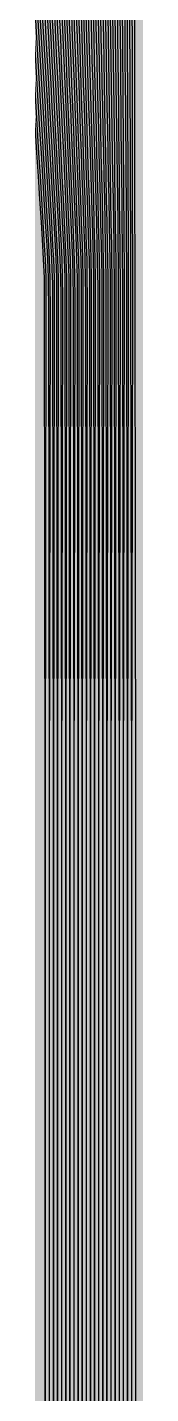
# Model space of a CAD drawing. Header units: metres. Extents: x -7231 to 10969, y -37556 to 1873.
# Drawn here: x 1778 to 1869, y -19786 to -18454 of the extents above; entities that cross this region are included whole.
import ezdxf

# ---------------------------------------------------------------- set-up
doc = ezdxf.new("R2010")
doc.units = ezdxf.units.M
for name, color, linetype in [('Metal1', 4, 'CONTINUOUS'), ('Metal2', 3, 'CONTINUOUS'), ('Polyimide', 7, 'CONTINUOUS')]:
    doc.layers.add(name, color=color, linetype=linetype)

msp = doc.modelspace()

# ---------------------------------------------------------------- hatches: boundary and pattern name
at = {"layer": 'Polyimide'}
msp.add_hatch(color=7, dxfattribs=at).paths.add_polyline_path([(4065.7, -468), (4066.7, -502), (4068.5, -536), (4071.4, -570), (4075.5, -604), (4081, -638), (4088, -672), (4096.5, -706), (4106.6, -740), (4118.3, -774), (4131.6, -808), (4146.5, -842), (4162.9, -876), (4180.7, -910), (4199.8, -944), (4220.2, -978), (4241.7, -1012), (4264.2, -1046), (4287.5, -1080), (4311.5, -1114), (4336, -1148), (4360.9, -1182), (4385.9, -1216), (4410.9, -1250), (4435.7, -1284), (4460.2, -1318), (4484.2, -1352), (4507.5, -1385.9), (4530, -1419.9), (4551.5, -1453.9), (4571.9, -1487.9), (4591.1, -1521.9), (4608.9, -1555.9), (4625.3, -1589.9), (4640.1, -1623.9), (4653.4, -1657.9), (4665.1, -1691.9), (4675.2, -1725.9), (4683.7, -1759.9), (4690.7, -1793.9), (4696.2, -1827.9), (4700.3, -1861.9), (4703.2, -1895.9), (4705.1, -1929.9), (4706.1, -1963.9), (4706.4, -1997.9), (4706.5, -2031.9), (4706.5, -4793), (4710, -4838.4), (4720.2, -4882.7), (4737.1, -4925), (4760.1, -4964.2), (4788.9, -4999.5), (4822.6, -5030), (4860.5, -5055.1), (4901.8, -5074.2), (4901.8, -5074.2), (4970.7, -5105.2), (5034.7, -5145.3), (5092.8, -5193.5), (5143.8, -5249.2), (5186.9, -5311.2), (5221.2, -5378.4), (5246.2, -5449.7), (5261.4, -5523.7), (5266.5, -5599), (5261.4, -5674.3), (5246.2, -5748.3), (5221.2, -5819.6), (5186.9, -5886.8), (5143.8, -5948.8), (5092.8, -6004.5), (5034.7, -6052.7), (4970.7, -6092.8), (4901.8, -6123.8), (4860.5, -6142.9), (4822.6, -6168), (4788.9, -6198.5), (4760.1, -6233.8), (4737.1, -6273), (4720.2, -6315.3), (4710, -6359.6), (4706.5, -6405), (4706.5, -9221.5), (4710, -9266.9), (4720.2, -9311.2), (4737.1, -9353.5), (4760.1, -9392.7), (4788.9, -9428), (4822.6, -9458.5), (4860.5, -9483.6), (4901.8, -9502.7), (4970.7, -9533.7), (5034.7, -9573.8), (5092.8, -9622), (5143.8, -9677.7), (5186.9, -9739.7), (5221.2, -9806.9), (5246.2, -9878.2), (5261.4, -9952.2), (5266.5, -10027.5), (5261.4, -10102.8), (5246.2, -10176.8), (5221.2, -10248.1), (5186.9, -10315.3), (5143.8, -10377.3), (5092.8, -10433), (5034.7, -10481.2), (4970.7, -10521.3), (4901.8, -10552.3), (4860.5, -10571.4), (4822.6, -10596.5), (4788.9, -10627), (4760.1, -10662.3), (4737.1, -10701.5), (4720.2, -10743.8), (4710, -10788.1), (4706.5, -10833.5), (4706.5, -13650), (4710, -13695.4), (4720.2, -13739.7), (4737.1, -13782), (4760.1, -13821.2), (4788.9, -13856.5), (4822.6, -13887), (4860.5, -13912.1), (4901.8, -13931.2), (4970.7, -13962.2), (5034.7, -14002.2), (5092.8, -14050.5), (5143.8, -14106.2), (5186.9, -14168.2), (5221.2, -14235.4), (5246.2, -14306.7), (5261.4, -14380.7), (5266.5, -14456), (5261.4, -14531.3), (5246.2, -14605.3), (5221.2, -14676.5), (5186.9, -14743.8), (5143.8, -14805.8), (5092.8, -14861.5), (5034.7, -14909.7), (4970.7, -14949.8), (4901.8, -14980.8), (4860.5, -14999.9), (4822.6, -15025), (4788.9, -15055.5), (4760.1, -15090.8), (4737.1, -15130), (4720.2, -15172.3), (4710, -15216.6), (4706.5, -15262), (4706.5, -15456), (4720.9, -15750), (4764.1, -16041.3), (4835.7, -16326.8), (4934.9, -16604), (5060.7, -16870.2), (5212.1, -17122.7), (5387.5, -17359.2), (5585.2, -17577.3), (5803.3, -17775), (6039.8, -17950.4), (6292.3, -18101.8), (6558.4, -18227.6), (6835.6, -18326.8), (7121.2, -18398.3), (7412.4, -18441.5), (7706.5, -18456), (9969, -18456), (10047.4, -18459.8), (10125.1, -18471.4), (10201.2, -18490.4), (10275.2, -18516.9), (10346.1, -18550.5), (10413.5, -18590.8), (10476.5, -18637.6), (10534.7, -18690.3), (10587.4, -18748.5), (10634.2, -18811.5), (10674.5, -18878.9), (10708.1, -18949.8), (10734.6, -19023.8), (10753.6, -19099.9), (10765.2, -19177.6), (10769, -19256), (10769, -20895.8), (10730.2, -20951.4), (10694.6, -21009.1), (10662.2, -21068.6), (10633.2, -21129.9), (10607.6, -21192.7), (10585.5, -21256.7), (10566.9, -21322), (10552, -21388.1), (10540.8, -21455), (10533.4, -21522.3), (10529.6, -21590), (10529.6, -21657.8), (10533.4, -21725.5), (10540.8, -21792.9), (10552, -21859.7), (10566.9, -21925.9), (10585.5, -21991.1), (10607.6, -22055.2), (10633.2, -22117.9), (10662.2, -22179.2), (10694.6, -22238.7), (10730.2, -22296.4), (10769, -22352), (10769, -32454.2), (10728.7, -32510.5), (10691.7, -32568.9), (10658, -32629.3), (10627.8, -32691.6), (10601.2, -32755.4), (10578.2, -32820.7), (10558.9, -32887.1), (10543.4, -32954.5), (10531.8, -33022.7), (10524, -33091.4), (10520.1, -33160.5), (10520.1, -33229.7), (10524, -33298.8), (10531.8, -33367.5), (10543.4, -33435.7), (10558.9, -33503.1), (10578.2, -33569.5), (10601.2, -33634.8), (10627.8, -33698.6), (10658, -33760.8), (10691.7, -33821.3), (10728.7, -33879.7), (10769, -33936), (10769, -36556), (10765.2, -36634.4), (10753.6, -36712.1), (10734.6, -36788.2), (10708.1, -36862.1), (10674.5, -36933.1), (10634.2, -37000.5), (10587.4, -37063.5), (10534.7, -37121.7), (10476.5, -37174.4), (10413.5, -37221.2), (10346.1, -37261.5), (10275.2, -37295.1), (10201.2, -37321.6), (10125.1, -37340.6), (10047.4, -37352.1), (9969, -37356), (-6231, -37356), (-6309.4, -37352.1), (-6387.1, -37340.6), (-6463.2, -37321.6), (-6537.2, -37295.1), (-6608.1, -37261.5), (-6675.5, -37221.2), (-6738.5, -37174.4), (-6796.7, -37121.7), (-6849.4, -37063.5), (-6896.2, -37000.5), (-6936.5, -36933.1), (-6970.1, -36862.1), (-6996.6, -36788.2), (-7015.6, -36712.1), (-7027.2, -36634.4), (-7031, -36556), (-7031, -33936), (-6990.7, -33879.8), (-6953.7, -33821.3), (-6920, -33760.9), (-6889.8, -33698.6), (-6863.2, -33634.8), (-6840.2, -33569.5), (-6820.9, -33503.1), (-6805.4, -33435.7), (-6793.7, -33367.5), (-6785.9, -33298.8), (-6782, -33229.7), (-6782, -33160.5), (-6785.9, -33091.4), (-6793.7, -33022.7), (-6805.4, -32954.5), (-6820.9, -32887.1), (-6840.2, -32820.6), (-6863.2, -32755.4), (-6889.8, -32691.5), (-6920, -32629.3), (-6953.7, -32568.9), (-6990.7, -32510.4), (-7031, -32454.2), (-7031, -22364.8), (-6990.7, -22308.6), (-6953.7, -22250.1), (-6920, -22189.7), (-6889.8, -22127.5), (-6863.2, -22063.6), (-6840.2, -21998.4), (-6820.9, -21931.9), (-6805.4, -21864.5), (-6793.7, -21796.3), (-6785.9, -21727.6), (-6782, -21658.5), (-6782, -21589.3), (-6785.9, -21520.3), (-6793.7, -21451.5), (-6805.4, -21383.3), (-6820.9, -21315.9), (-6840.2, -21249.5), (-6863.2, -21184.2), (-6889.8, -21120.4), (-6920, -21058.1), (-6953.7, -20997.7), (-6990.7, -20939.3), (-7031, -20883), (-7031, -19256), (-7027.2, -19177.6), (-7015.6, -19099.9), (-6996.6, -19023.8), (-6970.1, -18949.8), (-6936.5, -18878.9), (-6896.2, -18811.5), (-6849.4, -18748.5), (-6796.7, -18690.3), (-6738.5, -18637.6), (-6675.5, -18590.8), (-6608.1, -18550.5), (-6537.2, -18516.9), (-6463.2, -18490.4), (-6387.1, -18471.4), (-6309.4, -18459.8), (-6231, -18456), (-3968.5, -18456), (-3674.4, -18441.5), (-3383.2, -18398.3), (-3097.6, -18326.8), (-2820.4, -18227.6), (-2554.3, -18101.8), (-2301.8, -17950.4), (-2065.3, -17775), (-1847.2, -17577.3), (-1649.5, -17359.2), (-1474.1, -17122.7), (-1322.7, -16870.2), (-1196.9, -16604), (-1097.7, -16326.8), (-1026.1, -16041.3), (-982.9, -15750), (-968.5, -15456), (-968.5, -15262), (-972, -15216.6), (-982.2, -15172.3), (-999.1, -15130), (-1022.1, -15090.8), (-1050.9, -15055.5), (-1084.6, -15025), (-1122.5, -14999.9), (-1163.8, -14980.8), (-1232.7, -14949.8), (-1296.7, -14909.7), (-1354.8, -14861.5), (-1405.8, -14805.8), (-1448.9, -14743.8), (-1483.2, -14676.5), (-1508.2, -14605.3), (-1523.4, -14531.3), (-1528.5, -14456), (-1523.4, -14380.7), (-1508.2, -14306.7), (-1483.2, -14235.4), (-1448.9, -14168.2), (-1405.8, -14106.2), (-1354.8, -14050.5), (-1296.7, -14002.2), (-1232.7, -13962.2), (-1163.8, -13931.2), (-1122.5, -13912.1), (-1084.6, -13887), (-1050.9, -13856.5), (-1022.1, -13821.2), (-999.1, -13782), (-982.2, -13739.7), (-972, -13695.4), (-968.5, -13650), (-968.5, -12309.6), (-972, -12264.3), (-982.2, -12219.9), (-999.1, -12177.7), (-1022.1, -12138.5), (-1050.9, -12103.2), (-1084.6, -12072.6), (-1122.5, -12047.5), (-1163.8, -12028.5), (-1232.7, -11997.4), (-1296.7, -11957.4), (-1354.8, -11909.1), (-1405.8, -11853.5), (-1448.9, -11791.5), (-1483.2, -11724.2), (-1508.2, -11653), (-1523.4, -11579), (-1528.5, -11503.7), (-1523.4, -11428.3), (-1508.2, -11354.4), (-1483.2, -11283.1), (-1448.9, -11215.9), (-1405.8, -11153.8), (-1354.8, -11098.2), (-1296.7, -11049.9), (-1232.7, -11009.9), (-1163.8, -10978.8), (-1122.5, -10959.8), (-1084.6, -10934.7), (-1050.9, -10904.1), (-1022.1, -10868.9), (-999.1, -10829.6), (-982.2, -10787.4), (-972, -10743), (-968.5, -10697.7), (-968.5, -9357.3), (-972, -9311.9), (-982.2, -9267.6), (-999.1, -9225.4), (-1022.1, -9186.1), (-1050.9, -9150.8), (-1084.6, -9120.3), (-1122.5, -9095.2), (-1163.8, -9076.2), (-1163.8, -9076.2), (-1232.7, -9045.1), (-1296.7, -9005.1), (-1354.8, -8956.8), (-1405.8, -8901.1), (-1448.9, -8839.1), (-1483.2, -8771.9), (-1508.2, -8700.6), (-1523.4, -8626.7), (-1528.5, -8551.3), (-1523.4, -8476), (-1508.2, -8402), (-1483.2, -8330.8), (-1448.9, -8263.5), (-1405.8, -8201.5), (-1354.8, -8145.9), (-1296.7, -8097.6), (-1232.7, -8057.6), (-1163.8, -8026.5), (-1163.8, -8026.5), (-1122.5, -8007.4), (-1084.6, -7982.4), (-1050.9, -7951.8), (-1022.1, -7916.5), (-999.1, -7877.3), (-982.2, -7835), (-972, -7790.7), (-968.5, -7745.4), (-968.5, -6405), (-972, -6359.6), (-982.2, -6315.3), (-999.1, -6273), (-1022.1, -6233.8), (-1050.9, -6198.5), (-1084.6, -6168), (-1122.5, -6142.9), (-1163.8, -6123.8), (-1163.8, -6123.8), (-1232.7, -6092.8), (-1296.7, -6052.7), (-1354.8, -6004.5), (-1405.8, -5948.8), (-1448.9, -5886.8), (-1483.2, -5819.6), (-1508.2, -5748.3), (-1523.4, -5674.3), (-1528.5, -5599), (-1523.4, -5523.7), (-1508.2, -5449.7), (-1483.2, -5378.4), (-1448.9, -5311.2), (-1405.8, -5249.2), (-1354.8, -5193.5), (-1296.7, -5145.3), (-1232.7, -5105.2), (-1163.8, -5074.2), (-1163.8, -5074.2), (-1122.5, -5055.1), (-1084.6, -5030), (-1050.9, -4999.5), (-1022.1, -4964.2), (-999.1, -4925), (-982.2, -4882.7), (-972, -4838.4), (-968.5, -4793), (-968.5, -2031.9), (-968.4, -1997.9), (-968.1, -1963.9), (-967.1, -1929.9), (-965.2, -1895.9), (-962.2, -1861.9), (-958, -1827.9), (-952.4, -1793.9), (-945.3, -1759.9), (-936.6, -1725.9), (-926.4, -1691.9), (-914.4, -1657.9), (-900.9, -1623.9), (-885.7, -1589.9), (-869.1, -1555.9), (-850.9, -1521.9), (-831.4, -1487.9), (-810.6, -1453.9), (-788.7, -1419.9), (-765.8, -1385.9), (-742.1, -1352), (-717.6, -1318), (-692.7, -1284), (-667.4, -1250), (-641.9, -1216), (-616.4, -1182), (-591.1, -1148), (-566.1, -1114), (-541.7, -1080), (-517.9, -1046), (-495, -1012), (-473.1, -978), (-452.4, -944), (-432.8, -910), (-414.7, -876), (-398, -842), (-382.9, -808), (-369.3, -774), (-357.4, -740), (-347.1, -706), (-338.4, -672), (-331.3, -638), (-325.7, -604), (-321.5, -570), (-318.6, -536), (-316.7, -502), (-315.7, -468), (-315.3, -434), (-315.2, -400), (-315.2, 401), (-315.2, 451), (-315.2, 1644), (-270.2, 1644), (-270, 1637.1), (-269.4, 1630.3), (-268.2, 1623.5), (-266.7, 1616.8), (-264.7, 1610.2), (-262.3, 1603.8), (-259.4, 1597.6), (-256.2, 1591.5), (-252.6, 1585.7), (-248.6, 1580.1), (-244.2, 1574.8), (-239.5, 1569.8), (-234.5, 1565.1), (-229.2, 1560.7), (-223.6, 1556.7), (-217.8, 1553.1), (-211.7, 1549.8), (-205.4, 1547), (-199, 1544.6), (-192.4, 1542.6), (-185.7, 1541), (-179, 1539.9), (-172.1, 1539.2), (-165.2, 1539), (-158.4, 1539.2), (-151.5, 1539.9), (-144.8, 1541), (-138.1, 1542.6), (-131.5, 1544.6), (-125.1, 1547), (-118.8, 1549.8), (-112.8, 1553.1), (-106.9, 1556.7), (-101.3, 1560.7), (-96, 1565.1), (-91, 1569.8), (-86.3, 1574.8), (-81.9, 1580.1), (-77.9, 1585.7), (-74.3, 1591.5), (-71.1, 1597.6), (-68.2, 1603.8), (-65.8, 1610.2), (-63.8, 1616.8), (-62.3, 1623.5), (-61.1, 1630.3), (-60.5, 1637.1), (-60.2, 1644), (1853, 1644), (1853, 1573), (3815.2, 1573), (3815.5, 1579.5), (3816.1, 1586.1), (3817.2, 1592.5), (3818.7, 1598.9), (3820.6, 1605.1), (3822.9, 1611.3), (3825.6, 1617.2), (3828.6, 1623), (3832.1, 1628.6), (3835.9, 1633.9), (3840.1, 1638.9), (3844.5, 1643.7), (3849.3, 1648.2), (3854.4, 1652.3), (3859.7, 1656.1), (3865.2, 1659.6), (3871, 1662.7), (3877, 1665.4), (3883.1, 1667.7), (3889.4, 1669.6), (3895.7, 1671.1), (3902.2, 1672.1), (3908.7, 1672.8), (3915.2, 1673), (3921.8, 1672.8), (3928.3, 1672.1), (3934.8, 1671.1), (3941.1, 1669.6), (3947.4, 1667.7), (3953.5, 1665.4), (3959.5, 1662.7), (3965.2, 1659.6), (3970.8, 1656.1), (3976.1, 1652.3), (3981.2, 1648.2), (3986, 1643.7), (3990.4, 1638.9), (3994.6, 1633.9), (3998.4, 1628.6), (4001.9, 1623), (4004.9, 1617.2), (4007.6, 1611.3), (4009.9, 1605.1), (4011.8, 1598.9), (4013.3, 1592.5), (4014.4, 1586.1), (4015, 1579.5), (4015.2, 1573), (4065.2, 1573), (4065.2, 451), (4065.2, 401), (4065.2, -400), (4065.3, -434), (4065.7, -468)])

# ---------------------------------------------------------------- linework, layer by layer
at = {"layer": 'Metal1'}
for points in [[(1781.2, -36118.3), (1781.2, -19211.9), (1782, -18721), (1781.9, -18712), (1781.9, -18703), (1781.8, -18698.5), (1781.2, -18680.5), (1780.4, -18667), (1779, -18644.5), (1777.6, -18622), (1776.3, -18599.5), (1774.9, -18577), (1773.5, -18554.5), (1772.2, -18532), (1770.8, -18509.5), (1769.4, -18487), (1768.1, -18464.5), (1766.7, -18442)], [(1768.7, -18441.9), (1770.1, -18464.4), (1771.4, -18486.9), (1772.8, -18509.4), (1774.2, -18531.9), (1775.5, -18554.4), (1776.9, -18576.9), (1778.3, -18599.4), (1779.6, -18621.9), (1781, -18644.4), (1782.4, -18666.9), (1783.2, -18680.4), (1783.8, -18698.4), (1783.9, -18702.9), (1783.9, -18711.9), (1784, -18720.9), (1784.7, -19211.9), (1784.7, -36119.7)], [(1789.2, -36126.3), (1789.2, -19211.9), (1790, -18721), (1790, -18712), (1789.9, -18703), (1789.9, -18698.5), (1789.3, -18680.5), (1788.5, -18667), (1787.3, -18644.5), (1786, -18622), (1784.8, -18599.5), (1783.6, -18577), (1782.3, -18554.5), (1781.1, -18532), (1779.8, -18509.5), (1778.6, -18487), (1777.4, -18464.5), (1776.1, -18442)], [(1778.1, -18441.9), (1779.4, -18464.4), (1780.6, -18486.9), (1781.8, -18509.4), (1783.1, -18531.9), (1784.3, -18554.4), (1785.6, -18576.9), (1786.8, -18599.4), (1788, -18621.9), (1789.3, -18644.4), (1790.5, -18666.9), (1791.3, -18680.4), (1791.9, -18698.4), (1791.9, -18702.9), (1792, -18711.9), (1792, -18720.9), (1792.7, -19211.9), (1792.7, -36127.7)], [(1797.2, -36134.3), (1797.2, -19211.9), (1798, -18721), (1798, -18712), (1797.9, -18703), (1797.9, -18698.5), (1797.3, -18680.5), (1796.7, -18667), (1795.6, -18644.5), (1794.4, -18622), (1793.3, -18599.5), (1792.2, -18577), (1791.1, -18554.5), (1790, -18532), (1788.9, -18509.5), (1787.8, -18487), (1786.7, -18464.5), (1785.5, -18442)], [(1787.5, -18441.9), (1788.7, -18464.4), (1789.8, -18486.9), (1790.9, -18509.4), (1792, -18531.9), (1793.1, -18554.4), (1794.2, -18576.9), (1795.3, -18599.4), (1796.4, -18621.9), (1797.6, -18644.4), (1798.7, -18666.9), (1799.3, -18680.4), (1799.9, -18698.4), (1799.9, -18702.9), (1800, -18711.9), (1800, -18720.9), (1800.7, -19211.9), (1800.7, -36135.7)], [(1805.2, -36142.3), (1805.2, -19211.9), (1806, -18721), (1806, -18712), (1805.9, -18703), (1805.9, -18698.5), (1805.4, -18680.5), (1804.8, -18667), (1803.8, -18644.5), (1802.9, -18622), (1801.9, -18599.5), (1800.9, -18577), (1799.9, -18554.5), (1798.9, -18532), (1797.9, -18509.5), (1796.9, -18487), (1796, -18464.5), (1795, -18442)], [(1797, -18441.9), (1798, -18464.4), (1798.9, -18486.9), (1799.9, -18509.4), (1800.9, -18531.9), (1801.9, -18554.4), (1802.9, -18576.9), (1803.9, -18599.4), (1804.9, -18621.9), (1805.8, -18644.4), (1806.8, -18666.9), (1807.4, -18680.4), (1807.9, -18698.4), (1807.9, -18702.9), (1808, -18711.9), (1808, -18720.9), (1808.7, -19211.9), (1808.7, -36143.7)], [(1813.2, -36150.3), (1813.2, -19211.9), (1814, -18721), (1814, -18712), (1813.9, -18703), (1813.9, -18698.5), (1813.5, -18680.5), (1813, -18667), (1812.1, -18644.5), (1811.3, -18622), (1810.4, -18599.5), (1809.5, -18577), (1808.7, -18554.5), (1807.8, -18532), (1807, -18509.5), (1806.1, -18487), (1805.3, -18464.5), (1804.4, -18442)], [(1806.4, -18441.9), (1807.3, -18464.4), (1808.1, -18486.9), (1809, -18509.4), (1809.8, -18531.9), (1810.7, -18554.4), (1811.5, -18576.9), (1812.4, -18599.4), (1813.3, -18621.9), (1814.1, -18644.4), (1815, -18666.9), (1815.5, -18680.4), (1815.9, -18698.4), (1815.9, -18702.9), (1816, -18711.9), (1816, -18720.9), (1816.7, -19211.9), (1816.7, -36151.7)], [(1821.2, -36158.3), (1821.2, -19211.9), (1822, -18721), (1822, -18712), (1821.9, -18703), (1821.9, -18698.5), (1821.6, -18680.5), (1821.1, -18667), (1820.4, -18644.5), (1819.7, -18622), (1818.9, -18599.5), (1818.2, -18577), (1817.5, -18554.5), (1816.7, -18532), (1816, -18509.5), (1815.3, -18487), (1814.5, -18464.5), (1813.8, -18442)], [(1815.8, -18441.9), (1816.5, -18464.4), (1817.3, -18486.9), (1818, -18509.4), (1818.7, -18531.9), (1819.5, -18554.4), (1820.2, -18576.9), (1820.9, -18599.4), (1821.7, -18621.9), (1822.4, -18644.4), (1823.1, -18666.9), (1823.6, -18680.4), (1823.9, -18698.4), (1823.9, -18702.9), (1824, -18711.9), (1824, -18720.9), (1824.7, -19211.9), (1824.7, -36159.7)], [(1829.2, -36166.3), (1829.2, -19211.9), (1830, -18721), (1830, -18712), (1830, -18703), (1829.9, -18698.5), (1829.6, -18680.5), (1829.3, -18667), (1828.7, -18644.5), (1828.1, -18622), (1827.5, -18599.5), (1826.9, -18577), (1826.3, -18554.5), (1825.7, -18532), (1825.1, -18509.5), (1824.4, -18487), (1823.8, -18464.5), (1823.2, -18442)], [(1825.2, -18441.9), (1825.8, -18464.4), (1826.4, -18486.9), (1827.1, -18509.4), (1827.7, -18531.9), (1828.3, -18554.4), (1828.9, -18576.9), (1829.5, -18599.4), (1830.1, -18621.9), (1830.7, -18644.4), (1831.3, -18666.9), (1831.6, -18680.4), (1831.9, -18698.4), (1832, -18702.9), (1832, -18711.9), (1832, -18721), (1832.7, -19211.9), (1832.7, -36167.7)], [(1837.2, -36174.3), (1837.2, -19211.9), (1838, -18721), (1838, -18712), (1838, -18703), (1837.9, -18698.5), (1837.7, -18680.5), (1837.4, -18667), (1837, -18644.5), (1836.5, -18622), (1836, -18599.5), (1835.5, -18577), (1835, -18554.5), (1834.6, -18532), (1834.1, -18509.5), (1833.6, -18487), (1833.1, -18464.5), (1832.7, -18442)], [(1834.7, -18441.9), (1835.1, -18464.4), (1835.6, -18486.9), (1836.1, -18509.4), (1836.6, -18531.9), (1837, -18554.4), (1837.5, -18576.9), (1838, -18599.4), (1838.5, -18621.9), (1839, -18644.4), (1839.4, -18666.9), (1839.7, -18680.4), (1839.9, -18698.4), (1840, -18702.9), (1840, -18711.9), (1840, -18721), (1840.7, -19211.9), (1840.7, -36175.7)], [(1845.2, -36182.3), (1845.2, -19211.9), (1846, -18721), (1846, -18712), (1846, -18703), (1846, -18698.5), (1845.8, -18680.5), (1845.6, -18667), (1845.2, -18644.5), (1844.9, -18622), (1844.5, -18599.5), (1844.2, -18577), (1843.8, -18554.5), (1843.5, -18532), (1843.1, -18509.5), (1842.8, -18487), (1842.4, -18464.5), (1842.1, -18442)], [(1844.1, -18441.9), (1844.4, -18464.4), (1844.8, -18486.9), (1845.1, -18509.4), (1845.5, -18531.9), (1845.8, -18554.4), (1846.2, -18576.9), (1846.5, -18599.4), (1846.9, -18621.9), (1847.2, -18644.4), (1847.6, -18666.9), (1847.8, -18680.4), (1848, -18698.4), (1848, -18702.9), (1848, -18711.9), (1848, -18721), (1848.7, -19211.9), (1848.7, -36183.7)], [(1853.2, -36190.3), (1853.2, -19211.9), (1854, -18721), (1854, -18712), (1854, -18703), (1854, -18698.5), (1853.9, -18680.5), (1853.7, -18667), (1853.5, -18644.5), (1853.3, -18622), (1853.1, -18599.5), (1852.8, -18577), (1852.6, -18554.5), (1852.4, -18532), (1852.2, -18509.5), (1852, -18487), (1851.7, -18464.4), (1851.5, -18441.9)], [(1853.5, -18441.9), (1853.7, -18464.4), (1854, -18486.9), (1854.2, -18509.4), (1854.4, -18531.9), (1854.6, -18554.4), (1854.8, -18576.9), (1855.1, -18599.4), (1855.3, -18621.9), (1855.5, -18644.4), (1855.7, -18666.9), (1855.9, -18680.4), (1856, -18698.4), (1856, -18703), (1856, -18711.9), (1856, -18721), (1856.7, -19211.9), (1856.7, -36191.7)], [(1861.2, -36198.3), (1861.2, -19211.9), (1862, -18721), (1862, -18711.9), (1862, -18703), (1862, -18698.4), (1861.9, -18680.4), (1861.9, -18667), (1861.8, -18644.4), (1861.7, -18621.9), (1861.6, -18599.4), (1861.5, -18576.9), (1861.4, -18554.4), (1861.3, -18531.9), (1861.2, -18509.4), (1861.1, -18486.9), (1861, -18464.4), (1860.9, -18441.9)], [(1862.9, -18441.9), (1863, -18464.4), (1863.1, -18486.9), (1863.2, -18509.4), (1863.3, -18531.9), (1863.4, -18554.4), (1863.5, -18576.9), (1863.6, -18599.4), (1863.7, -18621.9), (1863.8, -18644.4), (1863.9, -18666.9), (1863.9, -18680.4), (1864, -18698.4), (1864, -18703), (1864, -18711.9), (1864, -18721), (1864.7, -19211.9), (1864.7, -36199.7)]]:
    msp.add_lwpolyline(points, dxfattribs=at)
at = {"layer": 'Metal2'}
for points in [[(1764, -18441.9), (1765.4, -18464.4), (1766.8, -18486.9), (1768.3, -18509.4), (1769.7, -18531.9), (1771.1, -18554.4), (1772.6, -18576.9), (1774, -18599.4), (1775.4, -18621.9), (1776.9, -18644.4), (1778.3, -18666.9), (1779.1, -18680.4), (1779.8, -18698.4), (1779.9, -18702.9), (1779.9, -18711.9), (1780, -18720.9), (1780.7, -19211.9), (1780.7, -36115.7)], [(1785.2, -36122.3), (1785.2, -19211.9), (1786, -18721), (1785.9, -18712), (1785.9, -18703), (1785.8, -18698.5), (1785.2, -18680.5), (1784.4, -18667), (1783.1, -18644.5), (1781.8, -18622), (1780.5, -18599.5), (1779.2, -18577), (1777.9, -18554.5), (1776.6, -18532), (1775.3, -18509.5), (1774, -18487), (1772.7, -18464.5), (1771.4, -18442)], [(1773.4, -18441.9), (1774.7, -18464.4), (1776, -18486.9), (1777.3, -18509.4), (1778.6, -18531.9), (1779.9, -18554.4), (1781.2, -18576.9), (1782.5, -18599.4), (1783.8, -18621.9), (1785.1, -18644.4), (1786.4, -18666.9), (1787.2, -18680.4), (1787.8, -18698.4), (1787.9, -18702.9), (1787.9, -18711.9), (1788, -18720.9), (1788.7, -19211.9), (1788.7, -36123.7)], [(1793.2, -36130.3), (1793.2, -19211.9), (1794, -18721), (1794, -18712), (1793.9, -18703), (1793.9, -18698.5), (1793.3, -18680.5), (1792.6, -18667), (1791.4, -18644.5), (1790.2, -18622), (1789.1, -18599.5), (1787.9, -18577), (1786.7, -18554.5), (1785.5, -18532), (1784.4, -18509.5), (1783.2, -18487), (1782, -18464.5), (1780.8, -18442)], [(1782.8, -18441.9), (1784, -18464.4), (1785.2, -18486.9), (1786.4, -18509.4), (1787.5, -18531.9), (1788.7, -18554.4), (1789.9, -18576.9), (1791.1, -18599.4), (1792.2, -18621.9), (1793.4, -18644.4), (1794.6, -18666.9), (1795.3, -18680.4), (1795.9, -18698.4), (1795.9, -18702.9), (1796, -18711.9), (1796, -18720.9), (1796.7, -19211.9), (1796.7, -36131.7)], [(1801.2, -36138.3), (1801.2, -19211.9), (1802, -18721), (1802, -18712), (1801.9, -18703), (1801.9, -18698.5), (1801.4, -18680.5), (1800.7, -18667), (1799.7, -18644.5), (1798.6, -18622), (1797.6, -18599.5), (1796.6, -18577), (1795.5, -18554.5), (1794.5, -18532), (1793.4, -18509.5), (1792.4, -18487), (1791.3, -18464.5), (1790.3, -18442)], [(1792.3, -18441.9), (1793.3, -18464.4), (1794.4, -18486.9), (1795.4, -18509.4), (1796.5, -18531.9), (1797.5, -18554.4), (1798.6, -18576.9), (1799.6, -18599.4), (1800.6, -18621.9), (1801.7, -18644.4), (1802.7, -18666.9), (1803.4, -18680.4), (1803.9, -18698.4), (1803.9, -18702.9), (1804, -18711.9), (1804, -18720.9), (1804.7, -19211.9), (1804.7, -36139.7)], [(1809.2, -36146.3), (1809.2, -19211.9), (1810, -18721), (1810, -18712), (1809.9, -18703), (1809.9, -18698.5), (1809.5, -18680.5), (1808.9, -18667), (1808, -18644.5), (1807.1, -18622), (1806.1, -18599.5), (1805.2, -18577), (1804.3, -18554.5), (1803.4, -18532), (1802.4, -18509.5), (1801.5, -18487), (1800.6, -18464.5), (1799.7, -18442)], [(1801.7, -18441.9), (1802.6, -18464.4), (1803.5, -18486.9), (1804.4, -18509.4), (1805.4, -18531.9), (1806.3, -18554.4), (1807.2, -18576.9), (1808.1, -18599.4), (1809.1, -18621.9), (1810, -18644.4), (1810.9, -18666.9), (1811.5, -18680.4), (1811.9, -18698.4), (1811.9, -18702.9), (1812, -18711.9), (1812, -18720.9), (1812.7, -19211.9), (1812.7, -36147.7)], [(1817.2, -36154.3), (1817.2, -19211.9), (1818, -18721), (1818, -18712), (1817.9, -18703), (1817.9, -18698.5), (1817.5, -18680.5), (1817.1, -18667), (1816.3, -18644.5), (1815.5, -18622), (1814.7, -18599.5), (1813.9, -18577), (1813.1, -18554.5), (1812.3, -18532), (1811.5, -18509.5), (1810.7, -18487), (1809.9, -18464.5), (1809.1, -18442)], [(1811.1, -18441.9), (1811.9, -18464.4), (1812.7, -18486.9), (1813.5, -18509.4), (1814.3, -18531.9), (1815.1, -18554.4), (1815.9, -18576.9), (1816.7, -18599.4), (1817.5, -18621.9), (1818.3, -18644.4), (1819, -18666.9), (1819.5, -18680.4), (1819.9, -18698.4), (1819.9, -18702.9), (1820, -18711.9), (1820, -18720.9), (1820.7, -19211.9), (1820.7, -36155.7)], [(1825.2, -36162.3), (1825.2, -19211.9), (1826, -18721), (1826, -18712), (1825.9, -18703), (1825.9, -18698.5), (1825.6, -18680.5), (1825.2, -18667), (1824.5, -18644.5), (1823.9, -18622), (1823.2, -18599.5), (1822.5, -18577), (1821.9, -18554.5), (1821.2, -18532), (1820.5, -18509.5), (1819.9, -18487), (1819.2, -18464.5), (1818.5, -18442)], [(1820.5, -18441.9), (1821.2, -18464.4), (1821.9, -18486.9), (1822.5, -18509.4), (1823.2, -18531.9), (1823.9, -18554.4), (1824.5, -18576.9), (1825.2, -18599.4), (1825.9, -18621.9), (1826.5, -18644.4), (1827.2, -18666.9), (1827.6, -18680.4), (1827.9, -18698.4), (1827.9, -18702.9), (1828, -18711.9), (1828, -18721), (1828.7, -19211.9), (1828.7, -36163.7)], [(1833.2, -36170.3), (1833.2, -19211.9), (1834, -18721), (1834, -18712), (1834, -18703), (1833.9, -18698.5), (1833.7, -18680.5), (1833.4, -18667), (1832.8, -18644.5), (1832.3, -18622), (1831.7, -18599.5), (1831.2, -18577), (1830.7, -18554.5), (1830.1, -18532), (1829.6, -18509.5), (1829, -18487), (1828.5, -18464.5), (1828, -18442)], [(1830, -18441.9), (1830.5, -18464.4), (1831, -18486.9), (1831.6, -18509.4), (1832.1, -18531.9), (1832.7, -18554.4), (1833.2, -18576.9), (1833.7, -18599.4), (1834.3, -18621.9), (1834.8, -18644.4), (1835.4, -18666.9), (1835.7, -18680.4), (1835.9, -18698.4), (1836, -18702.9), (1836, -18711.9), (1836, -18721), (1836.7, -19211.9), (1836.7, -36171.7)], [(1841.2, -36178.3), (1841.2, -19211.9), (1842, -18721), (1842, -18712), (1842, -18703), (1842, -18698.5), (1841.8, -18680.5), (1841.5, -18667), (1841.1, -18644.5), (1840.7, -18622), (1840.3, -18599.5), (1839.9, -18577), (1839.4, -18554.5), (1839, -18532), (1838.6, -18509.5), (1838.2, -18487), (1837.8, -18464.5), (1837.4, -18442)], [(1839.4, -18441.9), (1839.8, -18464.4), (1840.2, -18486.9), (1840.6, -18509.4), (1841, -18531.9), (1841.4, -18554.4), (1841.9, -18576.9), (1842.3, -18599.4), (1842.7, -18621.9), (1843.1, -18644.4), (1843.5, -18666.9), (1843.8, -18680.4), (1844, -18698.4), (1844, -18702.9), (1844, -18711.9), (1844, -18721), (1844.7, -19211.9), (1844.7, -36179.7)], [(1849.2, -36186.3), (1849.2, -19211.9), (1850, -18721), (1850, -18712), (1850, -18703), (1850, -18698.5), (1849.8, -18680.5), (1849.7, -18667), (1849.4, -18644.5), (1849.1, -18622), (1848.8, -18599.5), (1848.5, -18577), (1848.2, -18554.5), (1847.9, -18532), (1847.7, -18509.5), (1847.4, -18487), (1847.1, -18464.5), (1846.8, -18442)], [(1848.8, -18441.9), (1849.1, -18464.4), (1849.4, -18486.9), (1849.7, -18509.4), (1849.9, -18531.9), (1850.2, -18554.4), (1850.5, -18576.9), (1850.8, -18599.4), (1851.1, -18621.9), (1851.4, -18644.4), (1851.7, -18666.9), (1851.8, -18680.4), (1852, -18698.4), (1852, -18702.9), (1852, -18711.9), (1852, -18721), (1852.7, -19211.9), (1852.7, -36187.7)], [(1857.2, -36194.3), (1857.2, -19211.9), (1858, -18721), (1858, -18711.9), (1858, -18703), (1858, -18698.4), (1857.9, -18680.5), (1857.8, -18667), (1857.7, -18644.5), (1857.5, -18622), (1857.3, -18599.5), (1857.2, -18577), (1857, -18554.4), (1856.9, -18531.9), (1856.7, -18509.4), (1856.5, -18486.9), (1856.4, -18464.4), (1856.2, -18441.9)], [(1858.2, -18441.9), (1858.4, -18464.4), (1858.5, -18486.9), (1858.7, -18509.4), (1858.9, -18531.9), (1859, -18554.4), (1859.2, -18576.9), (1859.3, -18599.4), (1859.5, -18621.9), (1859.7, -18644.4), (1859.8, -18666.9), (1859.9, -18680.4), (1860, -18698.4), (1860, -18703), (1860, -18711.9), (1860, -18721), (1860.7, -19211.9), (1860.7, -36195.7)], [(1865.2, -36202.3), (1865.2, -19211.9), (1866, -18721), (1866, -18711.9), (1866, -18703), (1866, -18698.4), (1866, -18680.4), (1866, -18666.9), (1865.9, -18644.4), (1865.9, -18621.9), (1865.9, -18599.4), (1865.8, -18576.9), (1865.8, -18554.4), (1865.8, -18531.9), (1865.7, -18509.4), (1865.7, -18486.9), (1865.7, -18464.4), (1865.6, -18441.9)], [(1867.6, -18441.9), (1867.7, -18464.4), (1867.7, -18486.9), (1867.7, -18509.4), (1867.8, -18531.9), (1867.8, -18554.4), (1867.8, -18576.9), (1867.9, -18599.4), (1867.9, -18621.9), (1867.9, -18644.4), (1868, -18666.9), (1868, -18680.4), (1868, -18698.4), (1868, -18703), (1868, -18711.9), (1868, -18721), (1868.7, -19211.9), (1868.7, -36203.7)]]:
    msp.add_lwpolyline(points, dxfattribs=at)

doc.saveas('drawing.dxf')
